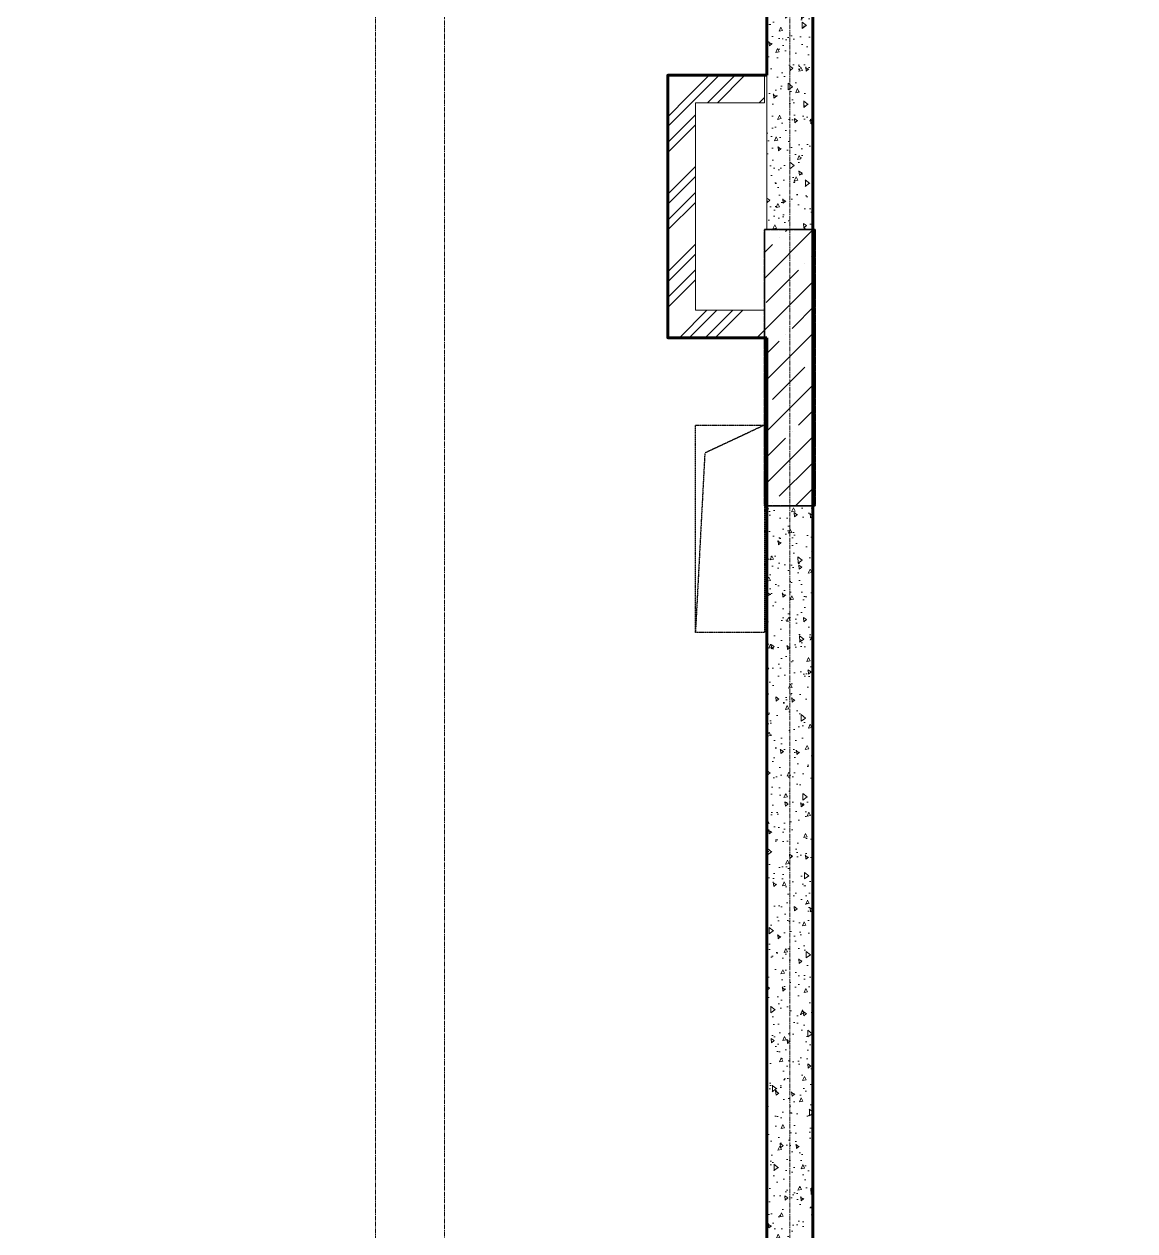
# Model space of a CAD drawing. Header units: millimetres. Extents: x 470010 to 1231400, y -134005 to 421770.
# Drawn here: x 677346 to 682174, y -79011 to -73769 of the extents above; entities that cross this region are included whole.
import ezdxf
from ezdxf.enums import TextEntityAlignment as Align

# ---------------------------------------------------------------- set-up
doc = ezdxf.new("R2010")
doc.units = ezdxf.units.MM
for name, pattern in [('CENTER2', [28.575, 19.05, -3.175, 3.175, -3.175]), ('HIDDEN', [9.525, 6.35, -3.175]), ('HIDDEN2', [4.7625, 3.175, -1.5875])]:
    doc.linetypes.add(name, pattern=pattern)
doc.layers.get('Defpoints').update_dxf_attribs({"color": 140})
for name, color, linetype, lineweight in [('0) шп потолок', 3, 'Continuous', 60), ('АР_Колонны', 70, 'Continuous', 30), ('АР_Стены кирпич', 32, 'Continuous', 20), ('АР_Стены ПЕНОблок', 52, 'Continuous', 20), ('АР_Штриховка', 8, 'Continuous', 0)]:
    doc.layers.add(name, color=color, linetype=linetype, lineweight=lineweight)
doc.layers.add('РД_Оси_100', color=7, linetype='Continuous', lineweight=0, true_color=0x525252)
doc.styles.add('style1', font='ARIALN.TTF')

# ---------------------------------------------------------------- blocks, each defined once
blk = doc.blocks.new('СОШ_2200_АР_ОСИ_М100_28.05.24')
at = {"layer": 'РД_Оси_100', "color": 251, "linetype": 'CENTER2', "true_color": 0x636466}
for points in [[(5849.555, 139938.679), (6000, 139538.679), (6000, -6194.559)], [(6300, -6195.83), (6300, 139538.679), (6450, 139938.679)], [(7800, -6155), (7800, 139938.679)]]:
    blk.add_lwpolyline(points, dxfattribs=at)
blk = doc.blocks.new('A$C9108343f')
at = {"layer": 'АР_Штриховка', "linetype": 'Continuous', "lineweight": 0, "true_color": 0x000000}
h = blk.add_hatch(dxfattribs=at)
h.set_pattern_fill('AR-CONC', color=18, angle=45, style=0)
h.set_pattern_definition([(95, (-63444.08, -115658.25), (140.09465, 117.55338), [19.05, -209.55]), (40, (-63444.08, -115658.25), (-160.01845, 110.17673), [15.24, -167.64058]), (145.45144, (-63432.4, -115648.45), (-19.9238, 227.7301), [16.19, -178.09024]), (91.1842, (-63480, -115622.33), (221.41024, 161.9534), [28.575, -314.325]), (141.63556, (-63461.55, -115608.83), (-7.0866, 342.82676), [24.285, -267.1356]), (36.18415, (-63480, -115622.33), (-7.0866, 342.82676), [22.85997, -251.45973]), (66, (-63453.06, -115613.35), (179.51998, 34.89515), [19.05, -209.55]), (11, (-63453.06, -115613.35), (-86.53993, 173.9412), [15.24, -167.64]), (116.45145, (-63438.1, -115610.44), (92.98005, 208.83634), [16.19, -178.08994]), (82.5, (-63444.08, -115658.25), (-57.60547, 61.973414), [0, -165.608, 0, -170.18, 0, -168.275]), (52.5, (-63444.08, -115658.25), (-23.589727, 118.087), [0, -97.028, 0, -161.798, 0, -64.135]), (12.5, (-63484.135, -115698.3), (99.927863, 91.826196), [0, -63.5, 0, -198.12, 0, -262.89]), (2.5, (-63502.1, -115716.26), (86.763904, 122.72239), [0, -82.55, 0, -131.572, 0, -186.69])])
h.paths.add_polyline_path([(14855, 25705), (15055, 25705), (15055, 27955), (15005, 28018.3), (14855, 27945)], flags=0)
h.paths.add_polyline_path([(14855, 27945), (15005, 28018.3), (15055, 28155), (15055, 28195), (14855, 28195)], flags=0)
h.paths.add_polyline_path([(14855, 29445), (15055, 29445), (15055, 29455), (14855, 29455)], flags=0)
h = blk.add_hatch(dxfattribs=at)
h.set_pattern_fill('ANSI32', color=18, scale=25, style=0)
h.set_pattern_definition([(45, (-63444.08, -115658.25), (-168.3798, 168.3798), []), (45, (-63331.83, -115658.25), (-168.3798, 168.3798), [])])
h.paths.add_polyline_path([(14425, 25235), (14545, 25355), (14545, 26255), (14425, 26375)], flags=0)
h = blk.add_hatch(dxfattribs=at)
h.set_pattern_fill('ANSI32', color=18, scale=25, angle=-360, style=0)
h.set_pattern_definition([(45, (-63444.08, -115658.25), (-168.3798, 168.3798), []), (45, (-63331.83, -115658.25), (-168.3798, 168.3798), [])])
h.paths.add_polyline_path([(14425, 26375), (14545, 26255), (14845, 26255), (14845, 26375)], flags=0)
h = blk.add_hatch(dxfattribs=at)
h.set_pattern_fill('ANSI32', color=18, scale=25, angle=-360, style=0)
h.set_pattern_definition([(45, (-63444.08, -115658.25), (-168.3798, 168.3798), []), (45, (-63331.83, -115658.25), (-168.3798, 168.3798), [])])
h.paths.add_polyline_path([(14845, 25235), (14845, 25355), (14545, 25355), (14425, 25235)], flags=0)
h = blk.add_hatch(dxfattribs=at)
h.set_pattern_fill('AR-CONC', color=18, angle=45, style=0)
h.set_pattern_definition([(95, (-63444.08, -115658.25), (140.09465, 117.55338), [19.05, -209.55]), (40, (-63444.08, -115658.25), (-160.01845, 110.17673), [15.24, -167.64058]), (145.45144, (-63432.4, -115648.45), (-19.9238, 227.7301), [16.19, -178.09024]), (91.1842, (-63480, -115622.33), (221.41024, 161.9534), [28.575, -314.325]), (141.63556, (-63461.55, -115608.83), (-7.0866, 342.82676), [24.285, -267.1356]), (36.18415, (-63480, -115622.33), (-7.0866, 342.82676), [22.85997, -251.45973]), (66, (-63453.06, -115613.35), (179.51998, 34.89515), [19.05, -209.55]), (11, (-63453.06, -115613.35), (-86.53993, 173.9412), [15.24, -167.64]), (116.45145, (-63438.1, -115610.44), (92.98005, 208.83634), [16.19, -178.08994]), (82.5, (-63444.08, -115658.25), (-57.60547, 61.973414), [0, -165.608, 0, -170.18, 0, -168.275]), (52.5, (-63444.08, -115658.25), (-23.589727, 118.087), [0, -97.028, 0, -161.798, 0, -64.135]), (12.5, (-63484.135, -115698.3), (99.927863, 91.826196), [0, -63.5, 0, -198.12, 0, -262.89]), (2.5, (-63502.1, -115716.26), (86.763904, 122.72239), [0, -82.55, 0, -131.572, 0, -186.69])])
h.paths.add_polyline_path([(14855, 20355), (15055, 20355), (15055, 24505), (14855, 24505)], flags=0)
at = {"color": 18, "linetype": 'HIDDEN', "ltscale": 0.07, "true_color": 0x000000}
for p, q in [((14545, 24855), (14845, 24855)), ((14545, 23955), (14545, 24855)), ((14545, 24855), (14845, 24855)), ((14545, 23955), (14545, 24855)), ((14845, 24855), (14585.9, 24733.8)), ((14845, 24855), (14585.9, 24733.8)), ((14845, 24855), (14845, 23955)), ((14845, 24855), (14845, 23955)), ((14585.9, 24733.8), (14545, 23955)), ((14585.9, 24733.8), (14545, 23955)), ((14845, 23955), (14545, 23955)), ((14845, 23955), (14545, 23955))]:
    blk.add_line(p, q, dxfattribs=at)
at = {"layer": '0) шп потолок'}
for points in [[(14855, 26375), (14855, 29445), (7275, 29445), (7275, 20375), (14855, 20375), (14855, 25235)], [(24657, 26925), (24657, 20375), (15055, 20375), (15055, 27725)], [(14855, 25235), (14425, 25235), (14425, 26375), (14855, 26375)]]:
    blk.add_lwpolyline(points, dxfattribs=at)
at = {"layer": 'АР_Колонны', "color": 18, "linetype": 'HIDDEN2', "lineweight": 30, "true_color": 0x000000}
for p, q in [((14845, 25705), (15065, 25705)), ((14845, 24505), (14845, 25705)), ((15065, 25705), (15065, 24505)), ((15065, 24505), (14845, 24505))]:
    blk.add_line(p, q, dxfattribs=at)
at = {"layer": 'АР_Колонны', "color": 18, "linetype": 'Continuous', "lineweight": 30, "true_color": 0x000000}
for p, q in [((14845, 25705), (14845, 24505)), ((15065, 25705), (14845, 25705)), ((15065, 25705), (14845, 25705)), ((14845, 25705), (14845, 24505)), ((15065, 24505), (15065, 25705)), ((15065, 24505), (15065, 25705)), ((14845, 24505), (15065, 24505)), ((14845, 24505), (15065, 24505))]:
    blk.add_line(p, q, dxfattribs=at)
at = {"layer": 'АР_Стены кирпич', "color": 18, "linetype": 'Continuous', "lineweight": 20, "true_color": 0x000000}
for p, q in [((14425, 26375), (14425, 25235)), ((14845, 26375), (14425, 26375)), ((14845, 26255), (14845, 26375)), ((14545, 25355), (14545, 26255)), ((14545, 26255), (14845, 26255)), ((14845, 25355), (14545, 25355)), ((14845, 25235), (14845, 25355)), ((14425, 25235), (14845, 25235))]:
    blk.add_line(p, q, dxfattribs=at)
at = {"layer": 'АР_Стены ПЕНОблок', "color": 18, "linetype": 'Continuous', "lineweight": 20, "true_color": 0x000000}
for p, q in [((14855, 27945), (14855, 25705)), ((15055, 25705), (15055, 27955)), ((14855, 25705), (15055, 25705)), ((15055, 24505), (14855, 24505)), ((14855, 24505), (14855, 20355)), ((15055, 20355), (15055, 24505))]:
    blk.add_line(p, q, dxfattribs=at)
at = {"layer": 'АР_Штриховка', "color": 18, "linetype": 'Continuous', "lineweight": 30, "true_color": 0x000000}
for p, q in [((14845, 25492.6), (15057.4, 25705)), ((14936.7, 25696.6), (14945.1, 25705)), ((14845, 25604.8), (14880.6, 25640.5)), ((14908.7, 25668.5), (14908.7, 25668.5)), ((15049, 25584.3), (15065, 25600.3)), ((15020.9, 25556.3), (15020.9, 25556.3)), ((14845, 25268.1), (15065, 25488.1)), ((14852.5, 25387.9), (14992.8, 25528.2)), ((14964.8, 25275.6), (15065, 25375.8)), ((14845, 25043.6), (15065, 25263.6)), ((14845, 25155.8), (14908.7, 25219.5)), ((14936.7, 25247.6), (14936.7, 25247.6)), ((15049, 25135.3), (15049, 25135.3)), ((14880.6, 24966.9), (15020.9, 25107.3)), ((14845, 24819.1), (15065, 25039.1)), ((14852.5, 24938.9), (14852.5, 24938.9)), ((14992.8, 24854.7), (15065, 24926.8)), ((14845, 24594.6), (15065, 24814.6)), ((14845, 24706.8), (14936.7, 24798.6)), ((14964.8, 24826.6), (14964.8, 24826.6)), ((14908.7, 24546), (15049, 24686.3)), ((14979.9, 24505), (15065, 24590.1)), ((14880.6, 24517.9), (14880.6, 24517.9))]:
    blk.add_line(p, q, dxfattribs=at)
at = {"layer": 'РД_Оси_100'}
blk.add_blockref('СОШ_2200_АР_ОСИ_М100_28.05.24', (7155, 6755), dxfattribs=at)
at = {"layer": 'Defpoints', "color": 18, "true_color": 0x000000, "style": 'style1'}
for p in [(143949.3, 316089.1), (143975, 281639.5), (143890.4, 273244.7), (143840, 264276.8), (143967.8, 254892.4), (12252, 104178.1), (12382.6, 96023.1)]:
    blk.add_attdef('АР-ПОМЕЩЕНИЕ:НАИМЕНОВАНИЕ', text='', height=100, dxfattribs=at).set_placement(p, align=Align.MIDDLE)
at = {"layer": 'Defpoints', "color": 18, "true_color": 0x000000, "style": 'style1', "flags": 8}
for p in [(143951.3, 279099.1), (143848.3, 269251.1), (143875.3, 260094.2), (144049.7, 250824.7), (163419.3, 238153.4), (155897.5, 237966), (183037.2, 237966), (143342.9, 237876.2)]:
    blk.add_attdef('АР-ПОМЕЩЕНИЕ:НАИМЕНОВАНИЕ', text='', height=100, dxfattribs=at).set_placement(p, align=Align.MIDDLE)

msp = doc.modelspace()

# ---------------------------------------------------------------- hatches: boundary and pattern name
at = {"layer": 'АР_Штриховка', "linetype": 'Continuous', "lineweight": 0, "true_color": 0x000000}
h = msp.add_hatch(dxfattribs=at)
h.set_pattern_fill('AR-CONC', color=18, angle=45, style=0)
h.set_pattern_definition([(95, (602274.53, -216024.49), (140.09465, 117.55338), [19.05, -209.55]), (40, (602274.53, -216024.5), (-160.01845, 110.17673), [15.24, -167.64058]), (145.45144, (602286.2, -216014.7), (-19.9238, 227.7301), [16.19, -178.09024]), (91.1842, (602238.6, -215988.57), (221.41024, 161.9534), [28.575, -314.325]), (141.63556, (602257.06, -215975.07), (-7.0866, 342.82676), [24.285, -267.1356]), (36.18415, (602238.6, -215988.57), (-7.0866, 342.82676), [22.85997, -251.45973]), (66, (602265.55, -215979.59), (179.51998, 34.89515), [19.05, -209.55]), (11, (602265.55, -215979.59), (-86.53993, 173.9412), [15.24, -167.64]), (116.45145, (602280.51, -215976.68), (92.98005, 208.83634), [16.19, -178.08994]), (82.5, (602274.53, -216024.49), (-57.60547, 61.973414), [0, -165.608, 0, -170.18, 0, -168.275]), (52.5, (602274.53, -216024.49), (-23.589727, 118.087), [0, -97.028, 0, -161.798, 0, -64.135]), (12.5, (602234.48, -216064.544), (99.927863, 91.826196), [0, -63.5, 0, -198.12, 0, -262.89]), (2.5, (602216.52, -216082.5), (86.763904, 122.72239), [0, -82.55, 0, -131.572, 0, -186.69])])
h.paths.add_polyline_path([(680573.57, -74661.242), (680773.57, -74661.242), (680773.57, -72411.242), (680723.57, -72347.909), (680573.57, -72421.242)], flags=0)
h.paths.add_polyline_path([(680573.57, -72421.242), (680723.57, -72347.909), (680773.57, -72211.242), (680773.57, -72171.242), (680573.57, -72171.242)], flags=0)
h.paths.add_polyline_path([(680573.57, -70921.242), (680773.57, -70921.242), (680773.57, -70911.242), (680573.57, -70911.242)], flags=0)
h = msp.add_hatch(dxfattribs=at)
h.set_pattern_fill('ANSI32', color=18, scale=25, style=0)
h.set_pattern_definition([(45, (602274.53, -216024.5), (-168.3798, 168.3798), []), (45, (602386.78, -216024.5), (-168.3798, 168.3798), [])])
h.paths.add_polyline_path([(680143.57, -75131.242), (680263.57, -75011.242), (680263.57, -74111.242), (680143.57, -73991.242)], flags=0)
h = msp.add_hatch(dxfattribs=at)
h.set_pattern_fill('ANSI32', color=18, scale=25, angle=-360, style=0)
h.set_pattern_definition([(45, (602274.53, -216024.5), (-168.3798, 168.3798), []), (45, (602386.78, -216024.5), (-168.3798, 168.3798), [])])
h.paths.add_polyline_path([(680143.57, -73991.242), (680263.57, -74111.242), (680563.57, -74111.242), (680563.57, -73991.242)], flags=0)
h = msp.add_hatch(dxfattribs=at)
h.set_pattern_fill('ANSI32', color=18, scale=25, angle=-360, style=0)
h.set_pattern_definition([(45, (602274.53, -216024.5), (-168.3798, 168.3798), []), (45, (602386.78, -216024.5), (-168.3798, 168.3798), [])])
h.paths.add_polyline_path([(680563.57, -75131.242), (680563.57, -75011.242), (680263.57, -75011.242), (680143.57, -75131.242)], flags=0)
h = msp.add_hatch(dxfattribs=at)
h.set_pattern_fill('AR-CONC', color=18, angle=45, style=0)
h.set_pattern_definition([(95, (602274.53, -216024.49), (140.09465, 117.55338), [19.05, -209.55]), (40, (602274.53, -216024.5), (-160.01845, 110.17673), [15.24, -167.64058]), (145.45144, (602286.2, -216014.7), (-19.9238, 227.7301), [16.19, -178.09024]), (91.1842, (602238.6, -215988.57), (221.41024, 161.9534), [28.575, -314.325]), (141.63556, (602257.06, -215975.07), (-7.0866, 342.82676), [24.285, -267.1356]), (36.18415, (602238.6, -215988.57), (-7.0866, 342.82676), [22.85997, -251.45973]), (66, (602265.55, -215979.59), (179.51998, 34.89515), [19.05, -209.55]), (11, (602265.55, -215979.59), (-86.53993, 173.9412), [15.24, -167.64]), (116.45145, (602280.51, -215976.68), (92.98005, 208.83634), [16.19, -178.08994]), (82.5, (602274.53, -216024.49), (-57.60547, 61.973414), [0, -165.608, 0, -170.18, 0, -168.275]), (52.5, (602274.53, -216024.49), (-23.589727, 118.087), [0, -97.028, 0, -161.798, 0, -64.135]), (12.5, (602234.48, -216064.544), (99.927863, 91.826196), [0, -63.5, 0, -198.12, 0, -262.89]), (2.5, (602216.52, -216082.5), (86.763904, 122.72239), [0, -82.55, 0, -131.572, 0, -186.69])])
h.paths.add_polyline_path([(680573.57, -80011.242), (680773.57, -80011.242), (680773.57, -75861.242), (680573.57, -75861.242)], flags=0)

# ---------------------------------------------------------------- linework, layer by layer
at = {"color": 18, "linetype": 'HIDDEN', "ltscale": 0.07, "true_color": 0x000000}
for p, q in [((680263.57, -75511.242), (680563.57, -75511.242)), ((680263.57, -76411.242), (680263.57, -75511.242)), ((680263.57, -75511.242), (680563.57, -75511.242)), ((680263.57, -76411.242), (680263.57, -75511.242)), ((680563.57, -75511.242), (680304.543, -75632.426)), ((680563.57, -75511.242), (680304.543, -75632.426)), ((680563.57, -75511.242), (680563.57, -76411.242)), ((680563.57, -75511.242), (680563.57, -76411.242)), ((680304.543, -75632.426), (680263.57, -76411.242)), ((680304.543, -75632.426), (680263.57, -76411.242)), ((680563.57, -76411.242), (680263.57, -76411.242)), ((680563.57, -76411.242), (680263.57, -76411.242))]:
    msp.add_line(p, q, dxfattribs=at)
at = {"layer": '0) шп потолок'}
for points in [[(680573.57, -73991.242), (680573.57, -70921.242), (672993.57, -70921.242), (672993.57, -79991.242), (680573.57, -79991.242), (680573.57, -75131.242)], [(690375.662, -73441.242), (690375.662, -79991.242), (680773.57, -79991.242), (680773.57, -72641.242)], [(680573.57, -75131.242), (680143.57, -75131.242), (680143.57, -73991.242), (680573.57, -73991.242)]]:
    msp.add_lwpolyline(points, dxfattribs=at)
at = {"layer": 'АР_Колонны', "color": 18, "linetype": 'HIDDEN2', "lineweight": 30, "true_color": 0x000000}
for p, q in [((680563.57, -74661.242), (680783.57, -74661.242)), ((680563.57, -75861.242), (680563.57, -74661.242)), ((680783.57, -74661.242), (680783.57, -75861.242)), ((680783.57, -75861.242), (680563.57, -75861.242))]:
    msp.add_line(p, q, dxfattribs=at)
at = {"layer": 'АР_Колонны', "color": 18, "linetype": 'Continuous', "lineweight": 30, "true_color": 0x000000}
for p, q in [((680563.57, -74661.242), (680563.57, -75861.242)), ((680783.57, -74661.242), (680563.57, -74661.242)), ((680783.57, -74661.242), (680563.57, -74661.242)), ((680563.57, -74661.242), (680563.57, -75861.242)), ((680783.57, -75861.242), (680783.57, -74661.242)), ((680783.57, -75861.242), (680783.57, -74661.242)), ((680563.57, -75861.242), (680783.57, -75861.242)), ((680563.57, -75861.242), (680783.57, -75861.242))]:
    msp.add_line(p, q, dxfattribs=at)
at = {"layer": 'АР_Стены кирпич', "color": 18, "linetype": 'Continuous', "lineweight": 20, "true_color": 0x000000}
for p, q in [((680143.57, -73991.242), (680143.57, -75131.242)), ((680563.57, -73991.242), (680143.57, -73991.242)), ((680563.57, -74111.242), (680563.57, -73991.242)), ((680263.57, -75011.242), (680263.57, -74111.242)), ((680263.57, -74111.242), (680563.57, -74111.242)), ((680563.57, -75011.242), (680263.57, -75011.242)), ((680563.57, -75131.242), (680563.57, -75011.242)), ((680143.57, -75131.242), (680563.57, -75131.242))]:
    msp.add_line(p, q, dxfattribs=at)
at = {"layer": 'АР_Стены ПЕНОблок', "color": 18, "linetype": 'Continuous', "lineweight": 20, "true_color": 0x000000}
for p, q in [((680573.57, -72421.242), (680573.57, -74661.242)), ((680773.57, -74661.242), (680773.57, -72411.242)), ((680573.57, -74661.242), (680773.57, -74661.242)), ((680773.57, -75861.242), (680573.57, -75861.242)), ((680573.57, -75861.242), (680573.57, -80011.242)), ((680773.57, -80011.242), (680773.57, -75861.242))]:
    msp.add_line(p, q, dxfattribs=at)
at = {"layer": 'АР_Штриховка', "color": 18, "linetype": 'Continuous', "lineweight": 30, "true_color": 0x000000}
for p, q in [((680563.57, -74873.658), (680775.986, -74661.242)), ((680655.327, -74669.648), (680663.733, -74661.242)), ((680563.57, -74761.405), (680599.201, -74725.774)), ((680767.58, -74781.901), (680783.57, -74765.911)), ((680571.137, -74978.344), (680711.454, -74838.028)), ((680563.57, -75098.165), (680783.57, -74878.165)), ((680683.39, -75090.597), (680783.57, -74990.418)), ((680563.57, -75322.671), (680783.57, -75102.671)), ((680563.57, -75210.418), (680627.264, -75146.724)), ((680599.201, -75399.294), (680739.517, -75258.977)), ((680563.57, -75547.177), (680783.57, -75327.177)), ((680711.454, -75511.547), (680783.57, -75439.431)), ((680563.57, -75771.684), (680783.57, -75551.684)), ((680563.57, -75659.431), (680655.327, -75567.673)), ((680627.264, -75820.243), (680767.58, -75679.927)), ((680698.518, -75861.242), (680783.57, -75776.19))]:
    msp.add_line(p, q, dxfattribs=at)

# ---------------------------------------------------------------- block references
msp.add_blockref('A$C9108343f', (665718.612, -100366.242))
at = {"layer": 'РД_Оси_100'}
msp.add_blockref('СОШ_2200_АР_ОСИ_М100_28.05.24', (672873.57, -93611.242), dxfattribs=at)

doc.saveas('drawing.dxf')
